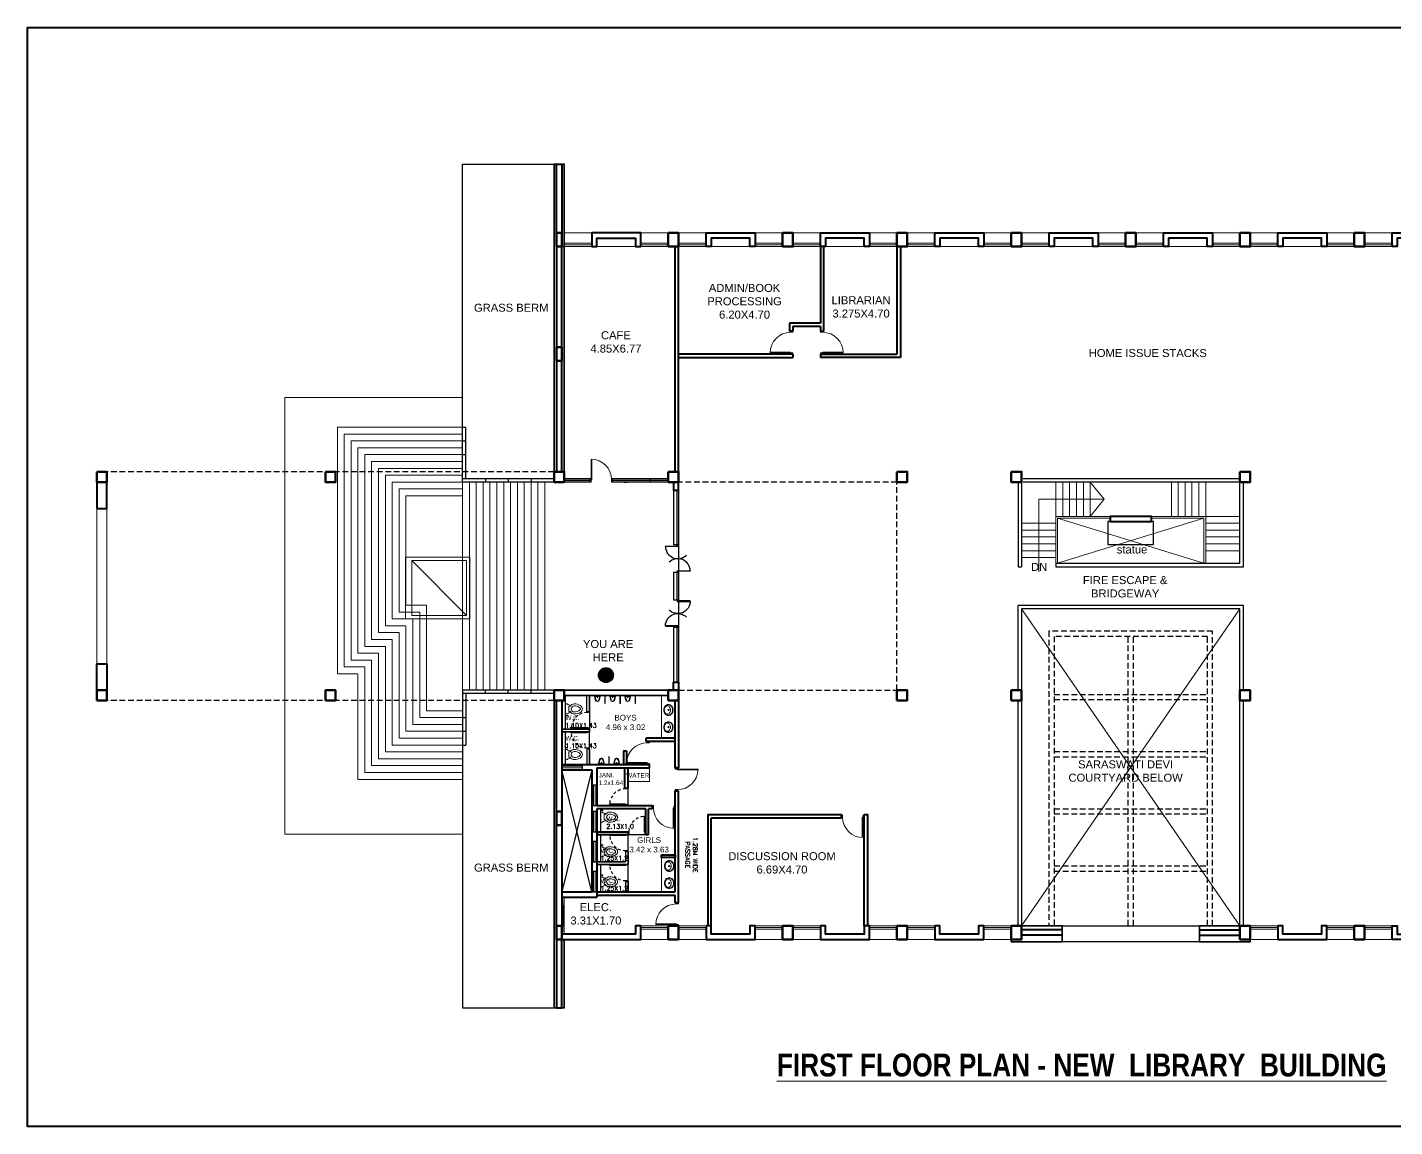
# Model space of a CAD drawing. Header units: inches. Extents: x 90 to 192, y -209 to -101.
# Drawn here: x 89.9 to 149.7, y -149.1 to -101 of the extents above; entities that cross this region are included whole.
import ezdxf

# ---------------------------------------------------------------- set-up
doc = ezdxf.new("R2010")
doc.units = ezdxf.units.IN
doc.header["$MEASUREMENT"] = 0
doc.linetypes.add('DASHED', pattern=[0.75, 0.5, -0.25])
doc.linetypes.add('HIDDEN', pattern=[0.375, 0.25, -0.125])
for name, color, linetype in [('A-ABOVE', 6, 'HIDDEN'), ('BEAM-ABV', 8, 'HIDDEN'), ('DOOR', 8, 'Continuous'), ('Elev', 4, 'Continuous'), ('PARAPET', 6, 'Continuous'), ('planter', 3, 'Continuous'), ('TEXT FURNI', 53, 'Continuous')]:
    doc.layers.add(name, color=color, linetype=linetype)
for name, color, linetype, lineweight in [('A-Col', 2, 'Continuous', 50), ('A-DOOR', 30, 'Continuous', 15), ('A-FIXT', 5, 'Continuous', 0), ('A-Wall', 1, 'Continuous', 40), ('ele-thin', 8, 'Continuous', 5), ('SANITARY', 120, 'Continuous', 15), ('staircase', 8, 'Continuous', 9), ('STONE-WALL', 7, 'Continuous', 35), ('Table', 7, 'Continuous', 20), ('WALL', 7, 'Continuous', 30), ('WIN', 4, 'Continuous', 13)]:
    doc.layers.add(name, color=color, linetype=linetype, lineweight=lineweight)
doc.styles.add('arial', font='arial.ttf')
doc.styles.add('ATT', font='txt')
doc.styles.add('SWIS', font='ARIALN.TTF')

# ---------------------------------------------------------------- blocks, each defined once
blk = doc.blocks.new('Door Al 2000 DSw DSh')
at = {"layer": 'DOOR', "color": 53}
for points in [[(-2, -0.06), (-2, 0.06), (-2.05, 0.06), (-2.05, -0.06)], [(-1.9325, 0.05), (-1.9325, -0.925), (-1.9675, -0.925), (-1.9675, 0.05)], [(-0.1175, -0.05), (-0.1175, 0.925), (-0.0825, 0.925), (-0.0825, -0.05)], [(-0.05, -0.06), (-0.05, 0.06), (0, 0.06), (0, -0.06)]]:
    blk.add_lwpolyline(points, close=True, dxfattribs=at)
at = {"layer": 'DOOR'}
for centre, start, end in [((-1.95, 0), 271.084039, 45), ((-0.1, 0), 91.084039, 225)]:
    blk.add_arc(centre, 0.925, start, end, dxfattribs=at)
blk = doc.blocks.new('LAV-MM')
for points in [[(0, 198, 0.084101), (-94, 182, 0.091322), (-170, 138, 0.103814), (-223, 71, 0.114782), (-241, -5, 0.114782), (-223, -81, 0.103814), (-170, -149, 0.091322), (-94, -193, 0.084101), (0, -208, 0.084101), (94, -193, 0.091322), (171, -149, 0.103814), (224, -81, 0.114782), (241, -5, 0.114782), (224, 71, 0.103814), (171, 138, 0.091322), (94, 182, 0.084101)], [(0, 179, 0.084101), (-88, 164, 0.091322), (-158, 124, 0.103814), (-206, 62, 0.114782), (-222, -5, 0.114782), (-206, -73, 0.103814), (-158, -134, 0.091322), (-88, -175, 0.084101), (0, -189, 0.084101), (88, -175, 0.091322), (159, -134, 0.103814), (207, -73, 0.114782), (222, -5, 0.114782), (207, 62, 0.103814), (159, 124, 0.091322), (88, 164, 0.084101)], [(0, 82, 0.073018), (-73, 71, 0.084057), (-130, 43, 0.106512), (-171, -3, 0.130573), (-184, -51, 0.130573), (-171, -100, 0.106512), (-130, -146, 0.084057), (-73, -174, 0.073018), (0, -185, 0.073018), (73, -174, 0.084057), (130, -146, 0.106512), (171, -100, 0.130573), (184, -51, 0.130573), (171, -3, 0.106512), (130, 43, 0.084057), (73, 71, 0.073018)]]:
    blk.add_lwpolyline(points, format="xyb", close=True)
blk.add_circle((0, -5), 25.4)
blk = doc.blocks.new('0.75 M DOOR')
at = {"layer": 'Defpoints', "color": 251}
blk.add_line((1604.843, -116.774), (1604.843, -117.524), dxfattribs=at)
at = {"layer": 'DOOR', "color": 53}
for points in [[(1604.743, -116.799), (1604.743, -116.774), (1604.843, -116.774), (1604.843, -116.799), (1604.783, -116.799), (1604.783, -116.799)], [(1604.043, -117.499), (1604.743, -117.499), (1604.743, -117.474), (1604.043, -117.474)], [(1604.743, -117.499), (1604.743, -117.524), (1604.843, -117.524), (1604.843, -117.499), (1604.783, -117.499), (1604.783, -117.499)]]:
    blk.add_lwpolyline(points, close=True, dxfattribs=at)
at = {"layer": 'DOOR', "linetype": 'DASHED', "ltscale": 0.25}
blk.add_arc((1604.743, -117.5), 0.701, 90.02748, 177.88926, dxfattribs=at)
blk = doc.blocks.new('wc_p07')
at = {"color": 0, "linetype": 'ByBlock'}
for p, q in [((0.015, 18.682), (0, 18.69)), ((0, 18.602), (0, 18.69)), ((0, 18.602), (0.015, 18.609)), ((0, 18.131), (0, 18.572)), ((0.088, 18.572), (0, 18.572)), ((0.015, 18.609), (0.015, 18.682)), ((0.015, 18.653), (0.088, 18.66)), ((0.088, 18.631), (0.015, 18.638)), ((0, 18.131), (0.088, 18.131)), ((0.162, 18.469), (0.162, 18.234)), ((0.162, 18.469), (0.21, 18.469)), ((0.162, 18.234), (0.21, 18.234))]:
    blk.add_line(p, q, dxfattribs=at)
for points in [[(0.397, 18.131, 0.063415), (0.538, 18.149, 0.076468), (0.647, 18.196, 0.107136), (0.726, 18.273, 0.147373), (0.75, 18.352, 0.147373), (0.726, 18.43, 0.107136), (0.647, 18.508, 0.076468), (0.538, 18.554, 0.063415), (0.397, 18.572, 0.063415)], [(0.397, 18.219, 0.063415), (0.516, 18.234, 0.076468), (0.6, 18.27, 0.107136), (0.653, 18.322, 0.147373), (0.662, 18.352, 0.147373), (0.653, 18.381, 0.107136), (0.6, 18.433, 0.076468), (0.516, 18.469, 0.063415), (0.397, 18.484, 0.063415)]]:
    blk.add_lwpolyline(points, format="xyb", dxfattribs=at)
for centre, radius, start, end in [((0.088, 18.646), 0.0147, 270, 90), ((0.235, 18.707), 0.199, 222.51045, 271.66216), ((0.397, 18.352), 0.221, 90, 147.76905), ((0.235, 17.996), 0.199, 88.33784, 137.48955), ((0.397, 18.352), 0.221, 212.23095, 270), ((0.397, 18.352), 0.132, 90, 270)]:
    blk.add_arc(centre, radius, start, end, dxfattribs=at)
at = {"color": 0, "linetype": 'ByBlock', "style": 'ATT'}
for tag, p, flags in [('ITEM', (0, -17.5), 3), ('ROOM_NUMBER', (0, -26.5), 1)]:
    blk.add_attdef(tag, p, '', height=6, dxfattribs=dict(at, flags=flags))
blk = doc.blocks.new('6857352')
for p, q in [((0, 1000), (0, 950)), ((0, 950), (100, 950)), ((100, 950), (100, 1000)), ((0, 50), (100, 50)), ((0, 0), (0, 50)), ((100, 88), (1000, 88)), ((100, 50), (100, 88)), ((100, 50), (100, 0)), ((1000, 50), (100, 50))]:
    blk.add_line(p, q)
blk.add_arc((100, 50), 900, 0, 90)
blk = doc.blocks.new('DR_900')
for p, q in [((100, 1000), (0, 1000)), ((100, 0), (0, 0))]:
    blk.add_line(p, q)
blk.add_blockref('6857352', (0, 0))
blk = doc.blocks.new('urinal_p10')
at = {"linetype": 'Continuous'}
blk.add_lwpolyline([(241.714, -91.165, -0.340703), (241.646, -91.112), (241.589, -90.895), (241.862, -90.895), (241.805, -91.112, -0.340703), (241.736, -91.165)], format="xyb", close=True, dxfattribs=at)
for points in [[(241.842, -90.974, 0.407395), (241.829, -90.952), (241.808, -90.947, 0.110936), (241.643, -90.947), (241.622, -90.952, 0.407395), (241.609, -90.974)], [(241.643, -90.947, 0.424902), (241.63, -90.969), (241.666, -91.107, 0.340703), (241.714, -91.144), (241.736, -91.144, 0.340703), (241.784, -91.107), (241.821, -90.969, 0.424902), (241.808, -90.947, 0.424902)]]:
    blk.add_lwpolyline(points, format="xyb", dxfattribs=at)
blk.add_circle((241.725, -90.974), 0.0142, dxfattribs=at)

msp = doc.modelspace()

# ---------------------------------------------------------------- hatches: boundary and pattern name
msp.add_hatch(color=1).paths.add_polyline_path([(115.5227, -129.33698, 1), (114.87241, -129.33698, 1)])

# ---------------------------------------------------------------- linework, layer by layer
msp.add_line((115.97599, -120.8954), (116.12599, -120.8954))
at = {"lineweight": 40}
msp.add_lwpolyline([(192.42909, -149.08503), (89.89305, -149.08503), (89.89305, -101.00687), (192.42909, -101.00687)], close=True, dxfattribs=at)
msp.add_circle((115.19755, -129.33698), 0.32514)
at = {"layer": 'A-ABOVE'}
for p, q in [((112.92599, -120.4454), (93.37599, -120.4454)), ((138.03599, -140.2954), (138.03599, -127.6454)), ((138.26599, -140.2954), (138.26599, -127.6454)), ((134.80099, -130.1804), (141.50099, -130.1804)), ((112.92599, -130.4454), (93.37599, -130.4454)), ((134.80099, -130.4104), (141.50099, -130.4104)), ((134.80099, -132.6804), (141.50099, -132.6804)), ((134.80099, -132.9104), (141.50099, -132.9104)), ((134.80099, -135.1804), (141.50099, -135.1804)), ((134.80099, -135.4104), (141.50099, -135.4104)), ((134.80099, -137.6804), (141.50099, -137.6804)), ((134.80099, -137.9104), (141.50099, -137.9104))]:
    msp.add_line(p, q, dxfattribs=at)
for points in [[(141.73099, -140.2954), (141.73099, -127.4154), (134.57099, -127.4154), (134.57099, -140.2954)], [(141.50099, -140.2954), (141.50099, -127.6454), (134.80099, -127.6454), (134.80099, -140.2954)]]:
    msp.add_lwpolyline(points, dxfattribs=at)
at = {"layer": 'A-Col'}
for points in [[(113.26599, -110.5954), (113.03599, -110.5954), (113.03599, -109.9954), (113.26599, -109.9954)], [(117.92599, -110.5954), (118.37599, -110.5954), (118.37599, -109.9954), (117.92599, -109.9954)], [(122.92599, -110.5954), (123.37599, -110.5954), (123.37599, -109.9954), (122.92599, -109.9954)], [(127.92599, -110.5954), (128.37599, -110.5954), (128.37599, -109.9954), (127.92599, -109.9954)], [(132.92599, -110.5954), (133.37599, -110.5954), (133.37599, -109.9954), (132.92599, -109.9954)], [(137.92599, -110.5954), (138.37599, -110.5954), (138.37599, -109.9954), (137.92599, -109.9954)], [(142.92599, -110.5954), (143.37599, -110.5954), (143.37599, -109.9954), (142.92599, -109.9954)], [(147.92599, -110.5954), (148.37599, -110.5954), (148.37599, -109.9954), (147.92599, -109.9954)], [(113.26599, -115.5954), (113.03599, -115.5954), (113.03599, -114.9954), (113.26599, -114.9954)], [(92.92599, -120.4454), (93.37599, -120.4454), (93.37599, -120.8954), (92.92599, -120.8954)], [(102.92599, -120.4454), (103.37599, -120.4454), (103.37599, -120.8954), (102.92599, -120.8954)], [(112.92599, -120.4454), (113.37599, -120.4454), (113.37599, -120.8954), (112.92599, -120.8954)], [(117.92599, -120.4454), (118.37599, -120.4454), (118.37599, -120.8954), (117.92599, -120.8954)], [(127.92599, -120.4454), (128.37599, -120.4454), (128.37599, -120.8954), (127.92599, -120.8954)], [(132.92599, -120.4454), (133.37599, -120.4454), (133.37599, -120.8954), (132.92599, -120.8954)], [(142.92599, -120.4454), (143.37599, -120.4454), (143.37599, -120.8954), (142.92599, -120.8954)], [(92.92599, -130.4454), (93.37599, -130.4454), (93.37599, -129.9954), (92.92599, -129.9954)], [(102.92599, -130.4454), (103.37599, -130.4454), (103.37599, -129.9954), (102.92599, -129.9954)], [(112.92599, -130.4454), (113.37599, -130.4454), (113.37599, -129.9954), (112.92599, -129.9954)], [(117.92599, -130.4454), (118.37599, -130.4454), (118.37599, -129.9954), (117.92599, -129.9954)], [(127.92599, -130.4454), (128.37599, -130.4454), (128.37599, -129.9954), (127.92599, -129.9954)], [(132.92599, -130.4454), (133.37599, -130.4454), (133.37599, -129.9954), (132.92599, -129.9954)], [(142.92599, -130.4454), (143.37599, -130.4454), (143.37599, -129.9954), (142.92599, -129.9954)], [(113.26599, -135.2954), (113.03599, -135.2954), (113.03599, -135.8954), (113.26599, -135.8954)], [(113.26599, -140.2954), (113.03599, -140.2954), (113.03599, -140.8954), (113.26599, -140.8954)], [(117.92599, -140.2954), (118.37599, -140.2954), (118.37599, -140.8954), (117.92599, -140.8954)], [(122.92599, -140.2954), (123.37599, -140.2954), (123.37599, -140.8954), (122.92599, -140.8954)], [(127.92599, -140.2954), (128.37599, -140.2954), (128.37599, -140.8954), (127.92599, -140.8954)], [(132.92599, -140.2954), (133.37599, -140.2954), (133.37599, -140.8954), (132.92599, -140.8954)], [(142.92599, -140.2954), (143.37599, -140.2954), (143.37599, -140.8954), (142.92599, -140.8954)], [(147.92599, -140.2954), (148.37599, -140.2954), (148.37599, -140.8954), (147.92599, -140.8954)]]:
    msp.add_lwpolyline(points, close=True, dxfattribs=at)
at = {"layer": 'A-FIXT', "ltscale": 5}
msp.add_line((117.62599, -138.8154), (117.62599, -137.3154), dxfattribs=at)
msp.add_lwpolyline([(117.62599, -132.0954), (117.62599, -130.2254)], dxfattribs=at)
msp.add_lwpolyline([(117.10099, -133.3954), (117.10099, -133.9954), (116.15599, -133.9954), (116.15599, -133.3954)], close=True, dxfattribs=at)
at = {"layer": 'A-Wall'}
for p, q in [((118.22599, -120.4454), (118.22599, -110.5954)), ((118.37599, -120.4454), (118.37599, -110.5954)), ((124.57599, -110.5954), (124.57599, -113.9454)), ((124.72599, -114.2954), (124.72599, -110.5954)), ((127.92599, -110.5954), (127.92599, -115.2954)), ((128.07599, -110.5954), (128.07599, -115.4454)), ((124.57599, -113.9454), (123.22599, -113.9454)), ((123.22599, -113.9454), (123.22599, -114.2954)), ((124.57599, -114.0954), (123.37599, -114.0954)), ((123.37599, -114.0954), (123.37599, -114.2954)), ((124.57599, -114.0954), (124.57599, -114.2954)), ((123.37599, -114.2954), (123.22599, -114.2954)), ((124.57599, -114.2954), (124.72599, -114.2954)), ((123.37599, -115.2954), (118.37599, -115.2954)), ((123.37599, -115.2954), (123.37599, -115.4454)), ((124.57599, -115.2954), (127.92599, -115.2954)), ((124.57599, -115.2954), (124.57599, -115.4454)), ((118.37599, -115.4454), (123.37599, -115.4454)), ((128.07599, -115.4454), (124.57599, -115.4454)), ((116.95099, -132.2454), (116.95099, -132.0954)), ((118.22599, -132.0954), (116.95099, -132.0954)), ((118.22599, -132.2454), (116.95099, -132.2454)), ((113.26599, -133.2454), (117.10099, -133.2454)), ((117.10099, -133.3954), (117.10099, -133.2454)), ((113.26599, -133.4754), (114.57599, -133.4754)), ((114.57599, -133.4754), (114.57599, -138.8154)), ((114.80599, -133.3954), (117.10099, -133.3954)), ((114.80599, -133.3954), (114.80599, -135.0354)), ((116.00599, -133.3954), (116.00599, -134.2854)), ((116.15599, -133.3954), (116.15599, -134.2854)), ((116.00599, -134.2854), (116.15599, -134.2854)), ((118.22599, -134.3954), (118.37599, -134.3954)), ((118.22599, -138.8154), (118.22599, -134.3954)), ((118.25599, -134.3954), (118.37599, -134.3954)), ((118.37599, -139.2954), (118.37599, -134.3954)), ((114.80599, -135.0354), (117.22599, -135.0354)), ((117.22599, -135.0354), (117.22599, -135.1854)), ((116.94099, -135.1854), (114.80599, -135.1854)), ((114.80599, -135.1854), (114.80599, -139.0454)), ((116.94099, -136.3004), (116.94099, -135.1854)), ((117.05599, -136.3004), (117.05599, -135.1854)), ((117.22599, -135.1854), (117.05599, -135.1854)), ((125.49599, -135.5954), (119.80599, -135.5954)), ((119.80599, -140.2954), (119.80599, -135.5954)), ((125.49599, -135.5954), (125.49599, -135.4454)), ((126.49599, -140.2954), (126.49599, -135.4454)), ((114.80599, -136.1854), (116.19099, -136.1854)), ((114.80599, -136.3004), (116.19099, -136.3004)), ((116.19099, -136.3004), (116.19099, -136.1854)), ((116.94099, -136.3004), (117.05599, -136.3004)), ((113.26599, -138.8154), (114.57599, -138.8154)), ((113.26599, -139.0454), (114.80599, -139.0454)), ((114.80599, -138.8154), (118.22599, -138.8154)), ((114.80599, -138.9654), (118.22599, -138.9654)), ((118.22599, -139.2954), (118.22599, -138.9654)), ((118.37599, -139.2954), (118.22599, -139.2954)), ((135.15099, -140.4804), (133.37599, -140.4804)), ((141.15099, -140.4804), (142.92599, -140.4804)), ((135.15099, -140.7104), (133.37599, -140.7104)), ((141.15099, -140.7104), (142.92599, -140.7104))]:
    msp.add_line(p, q, dxfattribs=at)
for points in [[(113.03599, -106.9954), (113.26599, -106.9954), (113.26599, -109.9954), (113.03599, -109.9954)], [(116.72599, -110.5954), (116.72599, -109.9954), (114.57599, -109.9954), (114.57599, -110.5954), (114.80599, -110.5954), (114.80599, -110.2254), (116.49599, -110.2254), (116.49599, -110.5954)], [(119.57599, -110.5954), (119.57599, -109.9954), (121.72599, -109.9954), (121.72599, -110.5954), (121.49599, -110.5954), (121.49599, -110.2254), (119.80599, -110.2254), (119.80599, -110.5954)], [(124.57599, -110.5954), (124.57599, -109.9954), (126.72599, -109.9954), (126.72599, -110.5954), (126.49599, -110.5954), (126.49599, -110.2254), (124.80599, -110.2254), (124.80599, -110.5954)], [(129.57599, -110.5954), (129.57599, -109.9954), (131.72599, -109.9954), (131.72599, -110.5954), (131.49599, -110.5954), (131.49599, -110.2254), (129.80599, -110.2254), (129.80599, -110.5954)], [(134.57599, -110.5954), (134.57599, -109.9954), (136.72599, -109.9954), (136.72599, -110.5954), (136.49599, -110.5954), (136.49599, -110.2254), (134.80599, -110.2254), (134.80599, -110.5954)], [(139.57599, -110.5954), (139.57599, -109.9954), (141.72599, -109.9954), (141.72599, -110.5954), (141.49599, -110.5954), (141.49599, -110.2254), (139.80599, -110.2254), (139.80599, -110.5954)], [(144.57599, -110.5954), (144.57599, -109.9954), (146.72599, -109.9954), (146.72599, -110.5954), (146.49599, -110.5954), (146.49599, -110.2254), (144.80599, -110.2254), (144.80599, -110.5954)], [(149.57599, -110.5954), (149.57599, -109.9954), (151.72599, -109.9954), (151.72599, -110.5954), (151.49599, -110.5954), (151.49599, -110.2254), (149.80599, -110.2254), (149.80599, -110.5954)], [(113.26599, -110.5954), (113.03599, -110.5954), (113.03599, -114.9954), (113.26599, -114.9954)], [(113.26599, -115.5954), (113.03599, -115.5954), (113.03599, -120.4454), (113.26599, -120.4454)], [(92.92599, -122.0454), (93.37599, -122.0454), (93.37599, -120.8954), (92.92599, -120.8954)], [(139.05099, -122.6254), (139.05099, -122.3954), (137.25099, -122.3954), (137.25099, -122.6254)], [(93.37599, -129.9954), (92.92599, -129.9954), (92.92599, -128.8454), (93.37599, -128.8454)], [(113.26599, -135.2954), (113.03599, -135.2954), (113.03599, -130.4454), (113.26599, -130.4454)], [(116.09599, -132.6454), (116.09599, -133.2454), (115.98099, -133.2454), (115.98099, -132.6454)], [(113.26599, -140.2954), (113.03599, -140.2954), (113.03599, -135.8954), (113.26599, -135.8954)], [(117.62599, -137.2004), (118.22599, -137.2004), (118.22599, -137.3154), (117.62599, -137.3154)], [(119.57599, -140.2954), (119.57599, -140.8954), (121.72599, -140.8954), (121.72599, -140.2954), (121.49599, -140.2954), (121.49599, -140.6654), (119.80599, -140.6654), (119.80599, -140.2954)], [(124.57599, -140.2954), (124.57599, -140.8954), (126.72599, -140.8954), (126.72599, -140.2954), (126.49599, -140.2954), (126.49599, -140.6654), (124.80599, -140.6654), (124.80599, -140.2954)], [(129.57599, -140.2954), (129.57599, -140.8954), (131.72599, -140.8954), (131.72599, -140.2954), (131.49599, -140.2954), (131.49599, -140.6654), (129.80599, -140.6654), (129.80599, -140.2954)], [(144.57599, -140.2954), (144.57599, -140.8954), (146.72599, -140.8954), (146.72599, -140.2954), (146.49599, -140.2954), (146.49599, -140.6654), (144.80599, -140.6654), (144.80599, -140.2954)], [(151.72599, -140.2954), (151.72599, -140.8954), (149.57599, -140.8954), (149.57599, -140.2954), (149.80599, -140.2954), (149.80599, -140.6654), (151.49599, -140.6654), (151.49599, -140.2954)], [(113.03599, -143.8954), (113.26599, -143.8954), (113.26599, -140.8954), (113.03599, -140.8954)]]:
    msp.add_lwpolyline(points, close=True, dxfattribs=at)
for points in [[(118.14599, -120.8954), (118.14599, -121.2454), (118.37599, -121.2454), (118.37599, -120.8954)], [(118.14599, -129.9954), (118.14599, -129.6454), (118.37599, -129.6454), (118.37599, -129.9954)], [(118.37599, -130.4454), (118.37599, -133.3954), (118.22599, -133.3954), (118.22599, -130.4454)], [(125.49599, -135.4454), (119.65599, -135.4454), (119.65599, -140.2954)], [(126.64599, -140.2954), (126.64599, -135.4454), (126.49599, -135.4454)], [(113.26599, -140.8954), (116.72599, -140.8954), (116.72599, -140.2954), (116.49599, -140.2954), (116.49599, -140.6654), (113.26599, -140.6654)]]:
    msp.add_lwpolyline(points, dxfattribs=at)
at = {"layer": 'BEAM-ABV'}
msp.add_lwpolyline([(127.92599, -120.8954), (118.37599, -120.8954), (118.37599, -129.9954), (127.92599, -129.9954)], close=True, dxfattribs=at)
at = {"layer": 'ele-thin'}
for p, q in [((116.49599, -110.5954), (114.80599, -110.5954)), ((121.49599, -110.5954), (119.80599, -110.5954)), ((126.49599, -110.5954), (124.80599, -110.5954)), ((131.49599, -110.5954), (129.80599, -110.5954)), ((136.49599, -110.5954), (134.80599, -110.5954)), ((141.49599, -110.5954), (139.80599, -110.5954)), ((146.49599, -110.5954), (144.80599, -110.5954)), ((92.92599, -120.8954), (92.92599, -129.9954)), ((114.16599, -133.4754), (113.26599, -133.4754)), ((114.57599, -135.0354), (114.57599, -134.1354)), ((114.57599, -136.1854), (114.57599, -135.2854)), ((114.57599, -137.5004), (114.57599, -136.6004)), ((114.57599, -138.8154), (114.57599, -137.9154))]:
    msp.add_line(p, q, dxfattribs=at)
msp.add_lwpolyline([(93.37599, -128.8454), (92.92599, -128.8454), (92.92599, -122.0454), (93.37599, -122.0454)], close=True, dxfattribs=at)
at = {"layer": 'Elev', "ltscale": 0.05}
for p, q in [((114.582, -120.7454), (113.37599, -120.7454)), ((117.92599, -120.7454), (115.44261, -120.7454)), ((117.12599, -120.8954), (117.12599, -120.7454)), ((114.544, -120.8204), (113.37599, -120.8204)), ((114.544, -120.8954), (113.37599, -120.8954)), ((117.92599, -120.8204), (115.444, -120.8204)), ((117.92599, -120.8954), (115.444, -120.8954)), ((118.14599, -121.2454), (118.14599, -123.6454)), ((118.30099, -121.2454), (118.30099, -123.6454)), ((118.37599, -121.2454), (118.37599, -129.6454)), ((118.14599, -124.8454), (118.14599, -126.0454)), ((118.30099, -124.8454), (118.30099, -126.0454)), ((118.14599, -127.2454), (118.14599, -129.6454)), ((118.30099, -127.2454), (118.30099, -129.6454))]:
    msp.add_line(p, q, dxfattribs=at)
at = {"layer": 'Elev'}
for p, q in [((118.37599, -123.6454), (118.14599, -123.6454)), ((118.37599, -124.8454), (118.14599, -124.8454)), ((118.14599, -126.0454), (118.37599, -126.0454)), ((118.14599, -127.2454), (118.37599, -127.2454))]:
    msp.add_line(p, q, dxfattribs=at)
at = {"layer": 'PARAPET'}
for p, q in [((109.07599, -120.7454), (109.07599, -118.4954)), ((108.92599, -119.0954), (109.07599, -119.0954)), ((108.92599, -119.6954), (109.07599, -119.6954)), ((112.92599, -120.7454), (108.92599, -120.7454)), ((109.92599, -120.7454), (109.92599, -120.8954)), ((110.92599, -120.7454), (110.92599, -120.8954)), ((111.92599, -120.7454), (111.92599, -120.8954)), ((142.92599, -120.7454), (133.45099, -120.7454)), ((133.37599, -120.8954), (133.37599, -124.5954)), ((142.92599, -120.8954), (133.45099, -120.8954)), ((142.92599, -124.4454), (142.92599, -120.8954)), ((134.87599, -124.4454), (142.92599, -124.4454)), ((134.87599, -124.4454), (134.87599, -124.5954)), ((143.07599, -126.2954), (133.22599, -126.2954)), ((133.22599, -129.9954), (133.22599, -126.2954)), ((143.07599, -129.9954), (143.07599, -126.2954)), ((112.92599, -130.1454), (108.92599, -130.1454)), ((109.07599, -130.1454), (109.07599, -132.3954)), ((109.92599, -130.1454), (109.92599, -129.9954)), ((110.92599, -130.1454), (110.92599, -129.9954)), ((111.92599, -130.1454), (111.92599, -129.9954)), ((133.22599, -140.2954), (133.22599, -130.4454)), ((108.92599, -131.1954), (109.07599, -131.1954)), ((108.92599, -131.7954), (109.07599, -131.7954)), ((114.57599, -138.8154), (113.26599, -133.4754)), ((114.57599, -133.4754), (113.26599, -138.8154)), ((133.45099, -140.2954), (133.30099, -140.2954)), ((135.15099, -140.2954), (141.15099, -140.2954)), ((141.15099, -140.9954), (135.15099, -140.9954))]:
    msp.add_line(p, q, dxfattribs=at)
for points in [[(112.92599, -120.8954), (108.92599, -120.8954), (108.92599, -118.4954), (109.07599, -118.4954)], [(133.22599, -120.8954), (133.22599, -124.5954), (133.37599, -124.5954)], [(143.07599, -124.5954), (143.07599, -120.8954)], [(134.87599, -124.5954), (143.07599, -124.5954)], [(142.92599, -129.9954), (142.92599, -126.4454), (133.37599, -126.4454), (133.37599, -129.9954)], [(112.92599, -129.9954), (108.92599, -129.9954), (108.92599, -132.3954), (109.07599, -132.3954)], [(133.37599, -130.4454), (133.37599, -140.2954)], [(142.92599, -140.2954), (142.92599, -130.4454)], [(143.07599, -140.2954), (143.07599, -130.4454)]]:
    msp.add_lwpolyline(points, dxfattribs=at)
msp.add_lwpolyline([(139.15099, -123.6254), (139.15099, -122.6254), (137.15099, -122.6254), (137.15099, -123.6254)], close=True, dxfattribs=at)
at = {"layer": 'planter', "ltscale": 2}
for points in [[(112.92599, -120.8954), (108.92599, -120.8954), (108.92599, -106.9954), (112.92599, -106.9954)], [(112.92599, -129.9954), (108.92599, -129.9954), (108.92599, -143.8954), (112.92599, -143.8954)]]:
    msp.add_lwpolyline(points, dxfattribs=at)
at = {"layer": 'SANITARY'}
for points in [[(115.14349, -130.2254), (115.14349, -130.5754), (115.16849, -130.5754), (115.16849, -130.2254)], [(115.80599, -130.2254), (115.80599, -130.5754), (115.83099, -130.5754), (115.83099, -130.2254)], [(116.46849, -130.2254), (116.46849, -130.5754), (116.49349, -130.5754), (116.49349, -130.2254)], [(115.31849, -133.2454), (115.31849, -132.8954), (115.34349, -132.8954), (115.34349, -133.2454)]]:
    msp.add_lwpolyline(points, close=True, dxfattribs=at)
at = {"layer": 'staircase'}
for p, q in [((134.87599, -124.4454), (134.87599, -120.8954)), ((135.17599, -122.3954), (135.17599, -120.8954)), ((135.47599, -122.3954), (135.47599, -120.8954)), ((135.77599, -122.3954), (135.77599, -120.8954)), ((136.07599, -122.3954), (136.07599, -120.8954)), ((136.37599, -122.3954), (136.37599, -120.8954)), ((139.92599, -122.3954), (139.92599, -120.8954)), ((140.22599, -122.3954), (140.22599, -120.8954)), ((140.52599, -122.3954), (140.52599, -120.8954)), ((140.82599, -122.3954), (140.82599, -120.8954)), ((141.12599, -122.3954), (141.12599, -120.8954)), ((141.42599, -124.4454), (141.42599, -120.8954)), ((134.87599, -122.3954), (142.92599, -122.3954)), ((141.35099, -124.4454), (134.95099, -122.4704)), ((141.35099, -122.4704), (134.95099, -124.4454)), ((134.95099, -124.4454), (134.95099, -122.4704)), ((134.95099, -122.4704), (137.25099, -122.4704)), ((139.05099, -122.4704), (141.35099, -122.4704)), ((141.35099, -124.4454), (141.35099, -122.4704)), ((134.87599, -122.6954), (133.37599, -122.6954)), ((134.87599, -122.9954), (133.37599, -122.9954)), ((141.42599, -122.6954), (142.92599, -122.6954)), ((141.42599, -122.9954), (142.92599, -122.9954)), ((134.87599, -123.2954), (133.37599, -123.2954)), ((134.87599, -123.5954), (133.37599, -123.5954)), ((141.42599, -123.2954), (142.92599, -123.2954)), ((141.42599, -123.5954), (142.92599, -123.5954)), ((109.10099, -126.72871), (106.70099, -124.32871)), ((134.87599, -123.8954), (133.37599, -123.8954)), ((134.87599, -124.1954), (133.37599, -124.1954)), ((141.42599, -123.8954), (142.92599, -123.8954)), ((133.37599, -126.4454), (142.92599, -140.2954)), ((142.92599, -126.4454), (133.37599, -140.2954)), ((113.26599, -139.0454), (113.37599, -140.6654)), ((113.37599, -139.0454), (113.26599, -140.6654))]:
    msp.add_line(p, q, dxfattribs=at)
for points in [[(108.92599, -136.2954), (101.15099, -136.2954), (101.15099, -117.2006), (108.92599, -117.2006)], [(108.92599, -118.4954), (103.45099, -118.4954), (103.45099, -129.27871), (104.35099, -129.27871), (104.35099, -133.8954), (108.92599, -133.8954)], [(108.92599, -118.7954), (103.75099, -118.7954), (103.75099, -128.97871), (104.65099, -128.97871), (104.65099, -133.5954), (108.92599, -133.5954)], [(108.92599, -119.0954), (104.05099, -119.0954), (104.05099, -128.67871), (104.95099, -128.67871), (104.95099, -133.2954), (108.92599, -133.2954)], [(108.92599, -119.3954), (104.35099, -119.3954), (104.35099, -128.37871), (105.25099, -128.37871), (105.25099, -132.9954), (108.92599, -132.9954)], [(108.92599, -119.6954), (104.65099, -119.6954), (104.65099, -128.07871), (105.55099, -128.07871), (105.55099, -132.6954), (108.92599, -132.6954)], [(108.92599, -119.9954), (104.95099, -119.9954), (104.95099, -127.77871), (105.85099, -127.77871), (105.85099, -132.3954), (108.92599, -132.3954)], [(108.92599, -120.2954), (105.25099, -120.2954), (105.25099, -127.47871), (106.15099, -127.47871), (106.15099, -132.0954), (108.92599, -132.0954)], [(108.92599, -120.5954), (105.55099, -120.5954), (105.55099, -127.17871), (106.45099, -127.17871), (106.45099, -131.7954), (108.92599, -131.7954)], [(108.92599, -120.8954), (105.85099, -120.8954), (105.85099, -126.87871), (106.75099, -126.87871), (106.75099, -131.4954), (108.92599, -131.4954)], [(108.92599, -121.1954), (106.15099, -121.1954), (106.15099, -126.57871), (107.05099, -126.57871), (107.05099, -131.1954), (108.92599, -131.1954)], [(108.92599, -120.8954), (108.92599, -129.9954)], [(109.22599, -120.8954), (109.22599, -129.9954)], [(109.52599, -120.8954), (109.52599, -129.9954)], [(109.82599, -120.8954), (109.82599, -129.9954)], [(110.12599, -120.8954), (110.12599, -129.9954)], [(110.42599, -120.8954), (110.42599, -129.9954)], [(110.72599, -120.8954), (110.72599, -129.9954)], [(111.02599, -120.8954), (111.02599, -129.9954)], [(111.32599, -120.8954), (111.32599, -129.9954)], [(111.62599, -120.8954), (111.62599, -129.9954)], [(111.92599, -120.8954), (111.92599, -129.9954)], [(112.22599, -120.8954), (112.22599, -129.9954)], [(112.52599, -120.8954), (112.52599, -129.9954)], [(136.37599, -120.8954), (136.98907, -121.6454), (136.37599, -122.3954)], [(108.92599, -121.4954), (106.45099, -121.4954), (106.45099, -126.27871), (107.35099, -126.27871), (107.35099, -130.8954), (108.92599, -130.8954)], [(134.12599, -124.81925), (134.12599, -121.6454), (136.98907, -121.6454)], [(113.37599, -139.0454), (113.37599, -140.6654)]]:
    msp.add_lwpolyline(points, dxfattribs=at)
for points in [[(106.42592, -126.87871), (109.25099, -126.87871), (109.25099, -124.17871), (106.42592, -124.17871)], [(106.70099, -126.72871), (109.10099, -126.72871), (109.10099, -124.32871), (106.70099, -124.32871)]]:
    msp.add_lwpolyline(points, close=True, dxfattribs=at)
at = {"layer": 'STONE-WALL'}
for p, q in [((113.37599, -110.5954), (113.26599, -110.5954)), ((118.14599, -129.9954), (113.37599, -129.9954)), ((117.92599, -130.2254), (113.37599, -130.2254)), ((114.48099, -130.9454), (114.48099, -130.2254)), ((114.36599, -130.9454), (114.48099, -130.9454)), ((113.26599, -131.6954), (114.48099, -131.6954)), ((113.26599, -131.8104), (114.48099, -131.8104)), ((114.48099, -131.6954), (114.48099, -131.8104)), ((114.36599, -132.5604), (114.48099, -132.5604)), ((114.48099, -132.5604), (114.48099, -133.2454)), ((114.80599, -137.5004), (116.05599, -137.5004)), ((116.05599, -137.0504), (116.17099, -137.0504)), ((116.17099, -137.0504), (116.17099, -137.6154)), ((114.80599, -137.6154), (116.17099, -137.6154)), ((116.05599, -138.3654), (116.17099, -138.3654)), ((116.17099, -138.3654), (116.17099, -138.8154))]:
    msp.add_line(p, q, dxfattribs=at)
msp.add_lwpolyline([(112.92599, -120.4454), (113.37599, -120.4454), (113.37599, -106.9954), (112.92599, -106.9954)], close=True, dxfattribs=at)
for points in [[(113.37599, -140.8954), (113.37599, -143.8954), (112.92599, -143.8954), (112.92599, -130.4454), (113.03599, -130.4454)], [(135.15099, -140.9954), (135.15099, -140.2954), (133.37599, -140.2954)], [(141.15099, -140.9954), (141.15099, -140.2954), (142.92599, -140.2954)], [(132.92599, -140.8954), (132.92599, -140.9954), (135.15099, -140.9954)], [(143.37599, -140.8954), (143.37599, -140.9954), (141.15099, -140.9954)]]:
    msp.add_lwpolyline(points, dxfattribs=at)
at = {"layer": 'WALL', "ltscale": 0.1}
for p, q in [((113.41599, -130.2254), (113.41599, -131.6954)), ((114.36599, -130.9454), (114.36599, -130.2254)), ((113.41599, -131.8104), (113.41599, -133.2454)), ((114.36599, -132.5604), (114.36599, -133.2454)), ((114.95599, -135.1854), (114.95599, -136.1854)), ((114.95599, -136.3004), (114.95599, -137.5004)), ((116.05599, -137.0504), (116.05599, -137.5004)), ((114.95599, -137.6154), (114.95599, -138.8154)), ((116.05599, -138.3654), (116.05599, -138.8154))]:
    msp.add_line(p, q, dxfattribs=at)
at = {"layer": 'WALL'}
for p, q in [((113.26599, -133.4754), (113.26599, -133.2454)), ((114.16599, -133.4754), (114.16599, -133.2454)), ((114.57599, -134.1354), (114.80599, -134.1354)), ((114.57599, -135.0354), (114.80599, -135.0354)), ((114.57599, -135.2854), (114.80599, -135.2854)), ((114.57599, -136.1854), (114.80599, -136.1854)), ((114.57599, -136.6004), (114.80599, -136.6004)), ((114.57599, -137.5004), (114.80599, -137.5004)), ((114.57599, -137.9154), (114.80599, -137.9154)), ((114.57599, -138.8154), (114.80599, -138.8154))]:
    msp.add_line(p, q, dxfattribs=at)
at = {"layer": 'WIN'}
for p, q in [((114.57599, -109.9954), (113.37599, -109.9954)), ((117.92599, -109.9954), (116.72599, -109.9954)), ((118.37599, -109.9954), (119.57599, -109.9954)), ((122.92599, -109.9954), (121.72599, -109.9954)), ((123.37599, -109.9954), (124.57599, -109.9954)), ((127.92599, -109.9954), (126.72599, -109.9954)), ((128.37599, -109.9954), (129.57599, -109.9954)), ((132.92599, -109.9954), (131.72599, -109.9954)), ((133.37599, -109.9954), (134.57599, -109.9954)), ((137.92599, -109.9954), (136.72599, -109.9954)), ((138.37599, -109.9954), (139.57599, -109.9954)), ((142.92599, -109.9954), (141.72599, -109.9954)), ((143.37599, -109.9954), (144.57599, -109.9954)), ((147.92599, -109.9954), (146.72599, -109.9954)), ((148.37599, -109.9954), (149.57599, -109.9954)), ((114.57599, -110.4454), (113.37599, -110.4454)), ((114.57599, -110.5204), (113.37599, -110.5204)), ((114.57599, -110.5954), (113.37599, -110.5954)), ((117.92599, -110.4454), (116.72599, -110.4454)), ((117.92599, -110.5204), (116.72599, -110.5204)), ((117.92599, -110.5954), (116.72599, -110.5954)), ((118.37599, -110.4454), (119.57599, -110.4454)), ((118.37599, -110.5204), (119.57599, -110.5204)), ((118.37599, -110.5954), (119.57599, -110.5954)), ((122.92599, -110.4454), (121.72599, -110.4454)), ((122.92599, -110.5204), (121.72599, -110.5204)), ((122.92599, -110.5954), (121.72599, -110.5954)), ((123.37599, -110.4454), (124.57599, -110.4454)), ((123.37599, -110.5204), (124.57599, -110.5204)), ((123.37599, -110.5954), (124.57599, -110.5954)), ((127.92599, -110.4454), (126.72599, -110.4454)), ((127.92599, -110.5204), (126.72599, -110.5204)), ((127.92599, -110.5954), (126.72599, -110.5954)), ((128.37599, -110.4454), (129.57599, -110.4454)), ((128.37599, -110.5204), (129.57599, -110.5204)), ((128.37599, -110.5954), (129.57599, -110.5954)), ((132.92599, -110.4454), (131.72599, -110.4454)), ((132.92599, -110.5204), (131.72599, -110.5204)), ((132.92599, -110.5954), (131.72599, -110.5954)), ((133.37599, -110.4454), (134.57599, -110.4454)), ((133.37599, -110.5204), (134.57599, -110.5204)), ((133.37599, -110.5954), (134.57599, -110.5954)), ((137.92599, -110.4454), (136.72599, -110.4454)), ((137.92599, -110.5204), (136.72599, -110.5204)), ((137.92599, -110.5954), (136.72599, -110.5954)), ((138.37599, -110.4454), (139.57599, -110.4454)), ((138.37599, -110.5204), (139.57599, -110.5204)), ((138.37599, -110.5954), (139.57599, -110.5954)), ((142.92599, -110.4454), (141.72599, -110.4454)), ((142.92599, -110.5204), (141.72599, -110.5204)), ((142.92599, -110.5954), (141.72599, -110.5954)), ((143.37599, -110.4454), (144.57599, -110.4454)), ((143.37599, -110.5204), (144.57599, -110.5204)), ((143.37599, -110.5954), (144.57599, -110.5954)), ((147.92599, -110.4454), (146.72599, -110.4454)), ((147.92599, -110.5204), (146.72599, -110.5204)), ((147.92599, -110.5954), (146.72599, -110.5954)), ((148.37599, -110.4454), (149.57599, -110.4454)), ((148.37599, -110.5204), (149.57599, -110.5204)), ((148.37599, -110.5954), (149.57599, -110.5954)), ((114.16599, -133.2454), (113.26599, -133.2454)), ((114.16599, -133.3204), (113.26599, -133.3204)), ((114.16599, -133.3954), (113.26599, -133.3954)), ((114.65599, -135.0354), (114.65599, -134.1354)), ((114.73099, -135.0354), (114.73099, -134.1354)), ((114.80599, -135.0354), (114.80599, -134.1354)), ((114.65599, -136.1854), (114.65599, -135.2854)), ((114.73099, -136.1854), (114.73099, -135.2854)), ((114.80599, -136.1854), (114.80599, -135.2854)), ((114.65599, -137.5004), (114.65599, -136.6004)), ((114.73099, -137.5004), (114.73099, -136.6004)), ((114.80599, -137.5004), (114.80599, -136.6004)), ((114.65599, -138.8154), (114.65599, -137.9154)), ((114.73099, -138.8154), (114.73099, -137.9154)), ((114.80599, -138.8154), (114.80599, -137.9154)), ((117.92599, -140.2954), (116.72599, -140.2954)), ((117.92599, -140.3704), (116.72599, -140.3704)), ((117.92599, -140.4454), (116.72599, -140.4454)), ((118.37599, -140.2954), (119.57599, -140.2954)), ((118.37599, -140.3704), (119.57599, -140.3704)), ((118.37599, -140.4454), (119.57599, -140.4454)), ((122.92599, -140.2954), (121.72599, -140.2954)), ((122.92599, -140.3704), (121.72599, -140.3704)), ((122.92599, -140.4454), (121.72599, -140.4454)), ((123.37599, -140.2954), (124.57599, -140.2954)), ((123.37599, -140.3704), (124.57599, -140.3704)), ((123.37599, -140.4454), (124.57599, -140.4454)), ((127.92599, -140.2954), (126.72599, -140.2954)), ((127.92599, -140.3704), (126.72599, -140.3704)), ((127.92599, -140.4454), (126.72599, -140.4454)), ((128.37599, -140.2954), (129.57599, -140.2954)), ((128.37599, -140.3704), (129.57599, -140.3704)), ((128.37599, -140.4454), (129.57599, -140.4454)), ((132.92599, -140.2954), (131.72599, -140.2954)), ((132.92599, -140.3704), (131.72599, -140.3704)), ((132.92599, -140.4454), (131.72599, -140.4454)), ((143.37599, -140.2954), (144.57599, -140.2954)), ((143.37599, -140.3704), (144.57599, -140.3704)), ((143.37599, -140.4454), (144.57599, -140.4454)), ((147.92599, -140.2954), (146.72599, -140.2954)), ((147.92599, -140.3704), (146.72599, -140.3704)), ((147.92599, -140.4454), (146.72599, -140.4454)), ((148.37599, -140.2954), (149.57599, -140.2954)), ((148.37599, -140.3704), (149.57599, -140.3704)), ((148.37599, -140.4454), (149.57599, -140.4454)), ((117.92599, -140.8954), (116.72599, -140.8954)), ((118.37599, -140.8954), (119.57599, -140.8954)), ((122.92599, -140.8954), (121.72599, -140.8954)), ((123.37599, -140.8954), (124.57599, -140.8954)), ((127.92599, -140.8954), (126.72599, -140.8954)), ((128.37599, -140.8954), (129.57599, -140.8954)), ((132.92599, -140.8954), (131.72599, -140.8954)), ((143.37599, -140.8954), (144.57599, -140.8954)), ((147.92599, -140.8954), (146.72599, -140.8954)), ((148.37599, -140.8954), (149.57599, -140.8954))]:
    msp.add_line(p, q, dxfattribs=at)

# ---------------------------------------------------------------- block references
at = {"layer": 'A-DOOR', "yscale": 0.001000000047497451, "zscale": 0.001}
for p, xscale in [((123.37599, -115.2954), -0.001000000047497451), ((124.57599, -115.2954), 0.001000000047497451), ((117.10099, -133.2454), -0.001000000047497451), ((118.37599, -140.2954), -0.001000000047497451)]:
    msp.add_blockref('DR_900', p, dxfattribs=dict(at, xscale=xscale))
at = {"layer": 'A-DOOR', "xscale": -0.001000000047497451, "yscale": 0.001000000047497451, "zscale": 0.001}
for p, rotation in [((114.494, -120.8954), 270), ((118.22599, -133.3954), 180), ((118.22599, -135.0404), 90), ((126.49599, -135.4454), 90)]:
    msp.add_blockref('DR_900', p, dxfattribs=dict(at, rotation=rotation))
at = {"layer": 'A-FIXT', "ltscale": 5, "xscale": 0.001000000047497451, "yscale": 0.001000000047497451, "zscale": 0.001, "rotation": 270}
for p in [(117.93509, -130.86266), (117.93509, -131.61266), (117.97009, -137.68564), (117.97009, -138.43564)]:
    msp.add_blockref('LAV-MM', p, dxfattribs=at)
at = {"layer": 'DOOR', "ltscale": 20, "yscale": 0.5853658536585199, "zscale": 0.5853658536585153, "rotation": 270}
for p, xscale in [((118.34087, -124.8454), 0.5853658536585199), ((118.34087, -126.0454), -0.5853658536585199)]:
    msp.add_blockref('Door Al 2000 DSw DSh', p, dxfattribs=dict(at, xscale=xscale))
at = {"layer": 'SANITARY', "xscale": -1}
for p in [(356.55014, -39.32993), (357.21264, -39.32993), (357.87514, -39.32993)]:
    msp.add_blockref('urinal_p10', p, dxfattribs=at)
at = {"layer": 'SANITARY', "xscale": -1, "rotation": 180}
msp.add_blockref('wc_p07', (113.41599, -112.46441), dxfattribs=at)
at = {"layer": 'SANITARY'}
for p in [(113.41599, -151.15941), (114.95599, -153.90198), (114.95599, -155.41441), (114.95599, -156.72941)]:
    msp.add_blockref('wc_p07', p, dxfattribs=at)
at = {"layer": 'SANITARY', "rotation": 180}
for p in [(356.72514, -224.14087), (357.38764, -224.14087)]:
    msp.add_blockref('urinal_p10', p, dxfattribs=at)
at = {"layer": 'staircase'}
for p in [(-1490.36156, -14.17107), (-1488.68656, -17.51107)]:
    msp.add_blockref('0.75 M DOOR', p, dxfattribs=at)
at = {"layer": 'staircase', "xscale": -1}
for p, rotation in [((-1490.36156, -249.33473), 180), ((-0.58334, 1468.54216), 90), ((-0.58334, 1468.54216), 90), ((-1488.67156, -253.82473), 180), ((-1488.67156, -255.13973), 180)]:
    msp.add_blockref('0.75 M DOOR', p, dxfattribs=dict(at, rotation=rotation))

# ---------------------------------------------------------------- texts
at = {"layer": 'Table', "lineweight": 5, "insert": (136.00558, -146.39716), "char_height": 1, "width": 32.0954869, "attachment_point": 5, "line_spacing_factor": 1.296, "style": 'SWIS'}
msp.add_mtext('{\\fArial Narrow|b1|i0|c0|p34;\\LFIRST FLOOR PLAN - NEW  LIBRARY  BUILDING }', dxfattribs=at)
at = {"layer": 'TEXT FURNI', "style": 'arial'}
for s, insert, char_height, width, attachment_point in [('ADMIN/BOOK PROCESSING\\P6.20X4.70', (121.25896, -112.98978), 0.35, 5.496, 5), ('LIBRARIAN\\P3.275X4.70', (126.355, -113.23349), 0.35, 5.496, 5), ('GRASS BERM', (111.05633, -113.27162), 0.35, 5.496, 5), ('CAFE\\P4.85X6.77', (115.63344, -114.76772), 0.35, 5.496, 5), ('HOME ISSUE STACKS', (138.89406, -115.25307), 0.35, 5.496, 5), ('statue', (138.20557, -123.84553), 0.35, 5.496, 5), ('DN', (134.1445, -124.60592), 0.35, 5.496, 5), ('FIRE ESCAPE & BRIDGEWAY', (137.90458, -125.47573), 0.35, 5.496, 5), ('{\\C1;YOU ARE HERE}', (115.29331, -128.2679), 0.35, 2.6426816, 5), ('W.C.\\P{\\Fromans.shx|c0;1.10X1.43}', (113.42398, -131.10261), 0.2, 1.6701625, 1), ('BOYS\\P4.96 x 3.02', (116.0551, -131.4095), 0.25, 5.496, 5), ('W.C.\\P{\\Fromans.shx|c0;1.10X1.43}', (113.42398, -131.99661), 0.2, 1.6701625, 1), ('SARASWATI DEVI COURTYARD BELOW', (137.92411, -133.53451), 0.35, 5.496, 5), ('JANI.\\P1.2x1.64', (114.88015, -134.14877), 0.2, 1.6701625, 7), ('WATER', (116.08322, -133.82111), 0.2, 1.6701625, 7), ('W.C.\\P{\\Fromans.shx|c0;2.13X1.0}', (115.21774, -135.5198), 0.2, 1.6701625, 1), ('W.C.\\P{\\Fromans.shx|c0;1.25X1.2}', (114.96398, -136.9117), 0.2, 1.6701625, 1), ('GIRLS\\P3.42 x 3.63', (117.08538, -136.7589), 0.25, 5.496, 5), ('DISCUSSION ROOM\\P6.69X4.70', (122.89693, -137.55047), 0.35, 5.496, 5), ('GRASS BERM', (111.05633, -137.75727), 0.35, 5.496, 5), ('W.C.\\P{\\Fromans.shx|c0;1.25X1.2}', (114.96398, -138.2267), 0.2, 1.6701625, 1), ('ELEC.\\P3.31X1.70', (114.75778, -139.7796), 0.35, 5.496, 5)]:
    msp.add_mtext(s, dxfattribs=dict(at, insert=insert, char_height=char_height, width=width, attachment_point=attachment_point))
at = {"layer": 'TEXT FURNI', "insert": (118.93814, -137.19801), "char_height": 0.2, "width": 5.596, "attachment_point": 5, "rotation": 270, "style": 'arial'}
msp.add_mtext('{\\Fromans.shx|c0;1.28M WIDE\\PPASSAGE}', dxfattribs=at)

doc.saveas('drawing.dxf')
